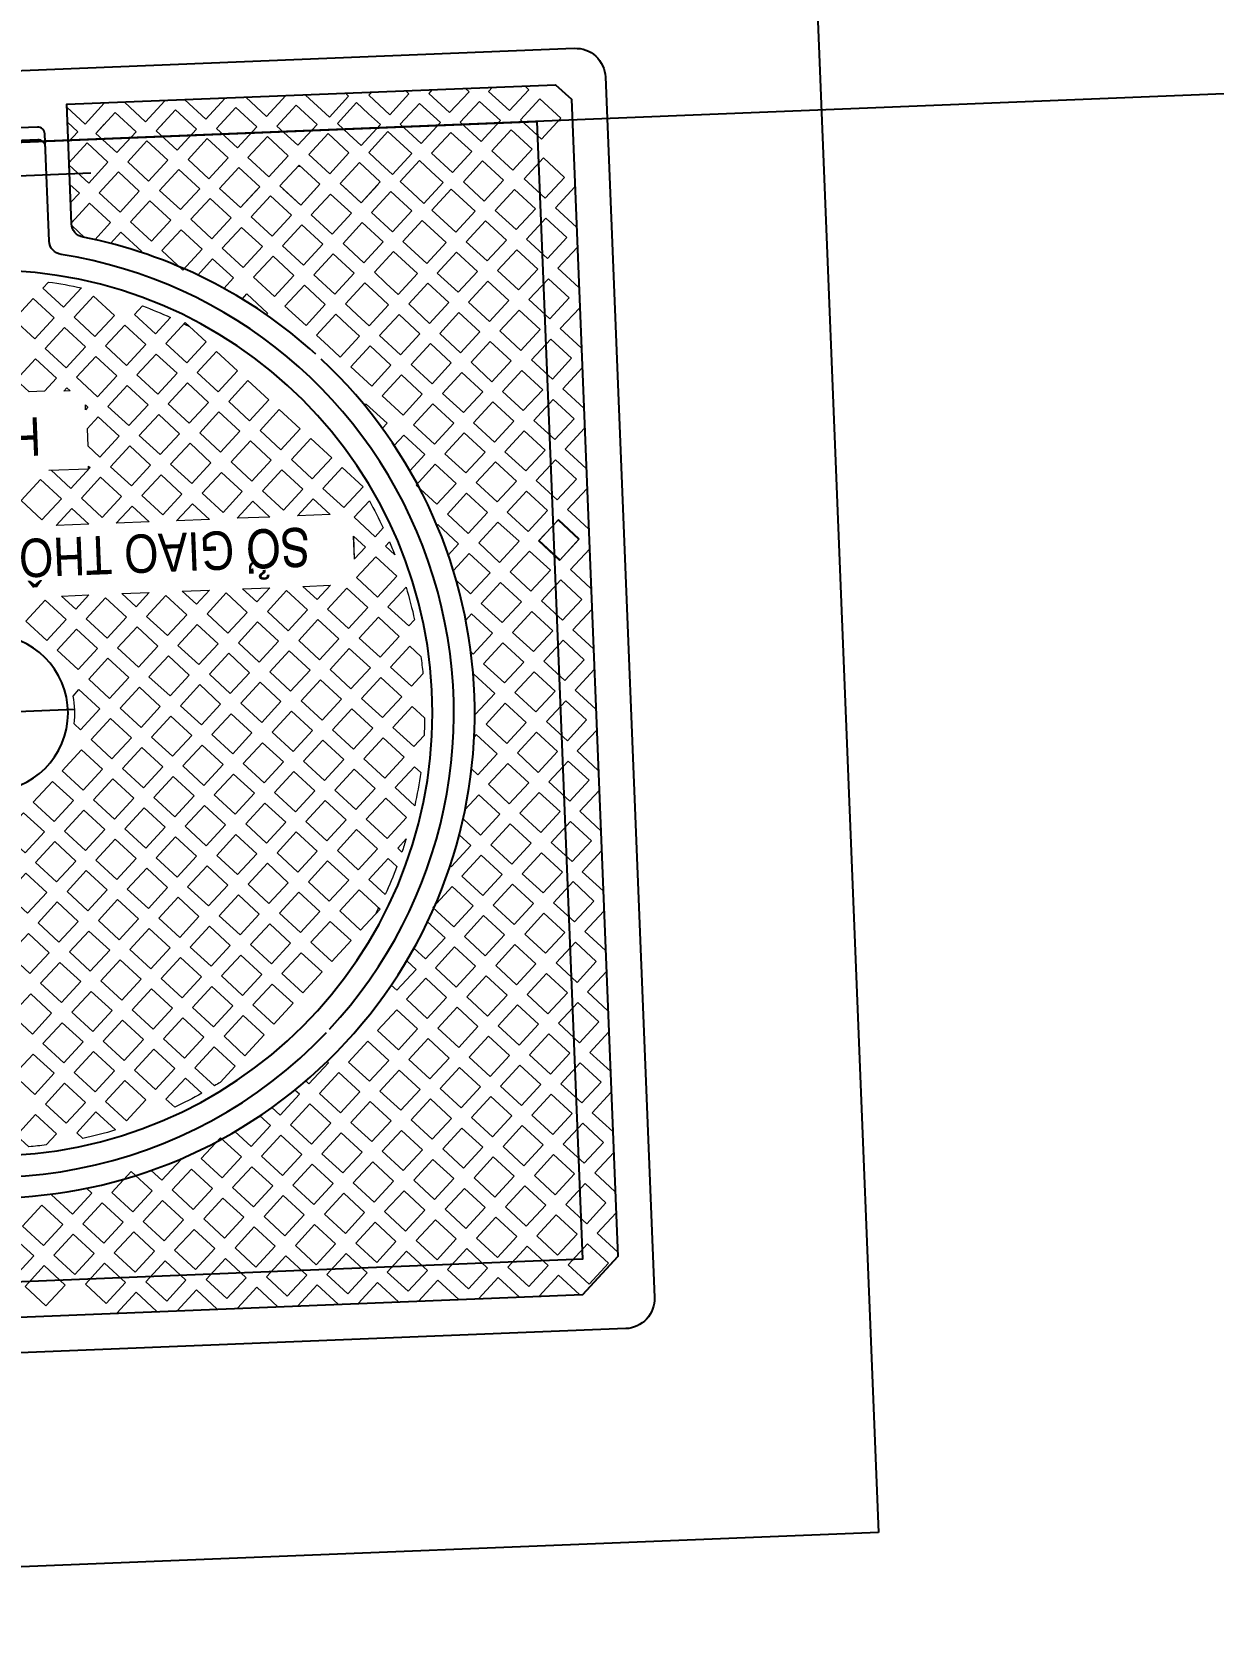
# Model space of a CAD drawing. Header units: millimetres. Extents: x -900937 to 446764, y -52814 to 307651.
# Drawn here: x 21147 to 21976, y 15472 to 16595 of the extents above; entities that cross this region are included whole.
import ezdxf
from ezdxf.enums import TextEntityAlignment as Align

# ---------------------------------------------------------------- set-up
doc = ezdxf.new("R2010")
doc.units = ezdxf.units.MM
doc.header["$LTSCALE"] = 100
doc.header["$MEASUREMENT"] = 0
doc.linetypes.add('DASHED', pattern=[19.05, 12.7, -6.35])
doc.layers.add('0-HATCH', color=8, linetype='Continuous', lineweight=0)
doc.layers.add('5', color=5, linetype='Continuous', lineweight=18)
for name, color, linetype in [('4', 4, 'DASHED'), ('8', 8, 'Continuous'), ('CP2-CWS-DT-PJGN-00024$0$timtuyen', 1, 'Continuous')]:
    doc.layers.add(name, color=color, linetype=linetype)
doc.styles.add('NARR', font='')
doc.styles.get('NARR').set_extended_font_data('.VnArial NarrowH')

# ---------------------------------------------------------------- blocks, each defined once
blk = doc.blocks.new('N')
blk.add_lwpolyline([(-85.81, 90, 0.414214), (-87.91, 87.9), (-87.91, 2.1, 0.414214), (-85.81, 0), (0, 0, 0.414214), (2.1, 2.1), (2.1, 87.9, 0.414214), (0, 90)], format="xyb", close=True)
at = {"flags": 128}
for points in [[(-18.65, 68.91, -0.136992), (-9.77, 52.89, 0.347327), (-8.8, 52.12), (-0.4, 52.12), (-0.4, 86.48), (-1.47, 87.55), (-82.83, 87.55), (-85.41, 84.96), (-85.41, 5.13), (-84.12, 3.84)], [(-67.08, 20.99, -0.994781), (-19, 69.26)], [(-66.06, 67.95, -0.601407), (-10.93, 51.31, 0.358277), (-9.95, 50.5), (-2.41, 50.5, -0.414214), (-1.91, 50), (-1.91, 45), (-1.91, 40, -0.414214), (-2.41, 39.5), (-9.95, 39.5, 0.358277), (-10.93, 38.69, -1.339773), (-66.28, 67.73)], [(-3.31, 50.5, -0.414214), (-2.81, 50), (-2.81, 45), (-2.81, 40, -0.414214), (-3.31, 39.5)]]:
    blk.add_lwpolyline(points, format="xyb", dxfattribs=at)
blk.add_lwpolyline([(-85.41, 84.96), (-82.83, 87.55)], dxfattribs=at)
for radius in [31.1, 5.5]:
    blk.add_circle((-42.91, 45), radius)
at = {"layer": '5'}
for points in [[(-83.27, 84.04), (-84.68, 85.46), (-83.26, 86.87), (-81.85, 85.46)], [(-79.02, 84.04), (-80.44, 85.46), (-79.02, 86.87), (-77.61, 85.46)], [(-74.78, 84.04), (-76.19, 85.46), (-74.78, 86.87), (-73.37, 85.46)], [(-70.54, 84.04), (-71.95, 85.46), (-70.54, 86.87), (-69.12, 85.46)], [(-66.29, 84.04), (-67.71, 85.46), (-66.29, 86.87), (-64.88, 85.46)], [(-62.05, 84.04), (-63.47, 85.46), (-62.05, 86.87), (-60.64, 85.46)], [(-57.81, 84.04), (-59.22, 85.46), (-57.81, 86.87), (-56.39, 85.46)], [(-53.57, 84.04), (-54.98, 85.46), (-53.57, 86.87), (-52.15, 85.46)], [(-49.32, 84.04), (-50.74, 85.46), (-49.32, 86.87), (-47.91, 85.46)], [(-45.08, 84.04), (-46.5, 85.46), (-45.08, 86.87), (-43.67, 85.46)], [(-40.84, 84.04), (-42.25, 85.46), (-40.84, 86.87), (-39.42, 85.46)], [(-40.84, 84.04), (-42.25, 85.46), (-40.84, 86.87), (-39.42, 85.46)], [(-36.6, 84.04), (-38.01, 85.46), (-36.6, 86.87), (-35.18, 85.46)], [(-36.6, 84.04), (-38.01, 85.46), (-36.6, 86.87), (-35.18, 85.46)], [(-36.6, 84.04), (-38.01, 85.46), (-36.6, 86.87), (-35.18, 85.46)], [(-32.38, 84.01), (-33.8, 85.43), (-32.38, 86.84), (-30.97, 85.43)], [(-32.35, 84.04), (-33.77, 85.46), (-32.35, 86.87), (-30.94, 85.46)], [(-28.14, 84.01), (-29.55, 85.43), (-28.14, 86.84), (-26.73, 85.43)], [(-28.14, 84.01), (-29.55, 85.43), (-28.14, 86.84), (-26.73, 85.43)], [(-23.9, 84.01), (-25.31, 85.43), (-23.9, 86.84), (-22.48, 85.43)], [(-23.9, 84.01), (-25.31, 85.43), (-23.9, 86.84), (-22.48, 85.43)], [(-19.65, 84.01), (-21.07, 85.43), (-19.65, 86.84), (-18.24, 85.43)], [(-19.65, 84.01), (-21.07, 85.43), (-19.65, 86.84), (-18.24, 85.43)], [(-15.41, 84.01), (-16.83, 85.43), (-15.41, 86.84), (-14, 85.43)], [(-15.41, 84.01), (-16.83, 85.43), (-15.41, 86.84), (-14, 85.43)], [(-11.17, 84.01), (-12.58, 85.43), (-11.17, 86.84), (-9.75, 85.43)], [(-11.17, 84.01), (-12.58, 85.43), (-11.17, 86.84), (-9.75, 85.43)], [(-6.93, 84.01), (-8.34, 85.43), (-6.93, 86.84), (-5.51, 85.43)], [(-2.77, 83.92), (-4.19, 85.34), (-2.77, 86.75), (-1.36, 85.34)], [(-81.14, 81.92), (-82.56, 83.33), (-81.14, 84.75), (-79.73, 83.33)], [(-76.9, 81.92), (-78.32, 83.33), (-76.9, 84.75), (-75.49, 83.33)], [(-72.66, 81.92), (-74.07, 83.33), (-72.66, 84.75), (-71.24, 83.33)], [(-68.42, 81.92), (-69.83, 83.33), (-68.42, 84.75), (-67, 83.33)], [(-64.17, 81.92), (-65.59, 83.33), (-64.17, 84.75), (-62.76, 83.33)], [(-59.93, 81.92), (-61.34, 83.33), (-59.93, 84.75), (-58.52, 83.33)], [(-55.69, 81.92), (-57.1, 83.33), (-55.69, 84.75), (-54.27, 83.33)], [(-51.44, 81.92), (-52.86, 83.33), (-51.44, 84.75), (-50.03, 83.33)], [(-47.2, 81.92), (-48.62, 83.33), (-47.2, 84.75), (-45.79, 83.33)], [(-42.96, 81.92), (-44.37, 83.33), (-42.96, 84.75), (-41.55, 83.33)], [(-38.72, 81.92), (-40.13, 83.33), (-38.72, 84.75), (-37.3, 83.33)], [(-38.72, 81.92), (-40.13, 83.33), (-38.72, 84.75), (-37.3, 83.33)], [(-38.72, 81.92), (-40.13, 83.33), (-38.72, 84.75), (-37.3, 83.33)], [(-34.47, 81.92), (-35.89, 83.33), (-34.47, 84.75), (-33.06, 83.33)], [(-34.47, 81.92), (-35.89, 83.33), (-34.47, 84.75), (-33.06, 83.33)], [(-30.26, 81.89), (-31.68, 83.3), (-30.26, 84.72), (-28.85, 83.3)], [(-26.02, 81.89), (-27.43, 83.3), (-26.02, 84.72), (-24.6, 83.3)], [(-21.78, 81.89), (-23.19, 83.3), (-21.78, 84.72), (-20.36, 83.3)], [(-17.53, 81.89), (-18.95, 83.3), (-17.53, 84.72), (-16.12, 83.3)], [(-13.29, 81.89), (-14.7, 83.3), (-13.29, 84.72), (-11.88, 83.3)], [(-9.05, 81.89), (-10.46, 83.3), (-9.05, 84.72), (-7.63, 83.3)], [(-4.86, 81.83), (-6.28, 83.25), (-4.86, 84.66), (-3.45, 83.25)], [(-83.27, 79.8), (-84.68, 81.21), (-83.27, 82.63), (-81.85, 81.21)], [(-79.02, 79.8), (-80.44, 81.21), (-79.02, 82.63), (-77.61, 81.21)], [(-74.78, 79.8), (-76.19, 81.21), (-74.78, 82.63), (-73.37, 81.21)], [(-70.54, 79.8), (-71.95, 81.21), (-70.54, 82.63), (-69.12, 81.21)], [(-66.29, 79.8), (-67.71, 81.21), (-66.29, 82.63), (-64.88, 81.21)], [(-62.05, 79.8), (-63.47, 81.21), (-62.05, 82.63), (-60.64, 81.21)], [(-57.81, 79.8), (-59.22, 81.21), (-57.81, 82.63), (-56.39, 81.21)], [(-53.57, 79.8), (-54.98, 81.21), (-53.57, 82.63), (-52.15, 81.21)], [(-49.32, 79.8), (-50.74, 81.21), (-49.32, 82.63), (-47.91, 81.21)], [(-45.08, 79.8), (-46.5, 81.21), (-45.08, 82.63), (-43.67, 81.21)], [(-40.84, 79.8), (-42.25, 81.21), (-40.84, 82.63), (-39.42, 81.21)], [(-36.6, 79.8), (-38.01, 81.21), (-36.6, 82.63), (-35.18, 81.21)], [(-32.35, 79.8), (-33.77, 81.21), (-32.35, 82.63), (-30.94, 81.21)], [(-28.11, 79.8), (-29.52, 81.21), (-28.11, 82.63), (-26.7, 81.21)], [(-23.9, 79.77), (-25.31, 81.18), (-23.9, 82.6), (-22.48, 81.18)], [(-19.65, 79.77), (-21.07, 81.18), (-19.65, 82.6), (-18.24, 81.18)], [(-15.41, 79.77), (-16.83, 81.18), (-15.41, 82.6), (-14, 81.18)], [(-11.17, 79.77), (-12.58, 81.18), (-11.17, 82.6), (-9.75, 81.18)], [(-6.96, 79.74), (-8.37, 81.15), (-6.96, 82.57), (-5.54, 81.15)], [(-2.77, 79.68), (-4.19, 81.1), (-2.77, 82.51), (-1.36, 81.1)], [(-81.14, 77.68), (-82.56, 79.09), (-81.14, 80.51), (-79.73, 79.09)], [(-76.9, 77.68), (-78.32, 79.09), (-76.9, 80.51), (-75.49, 79.09)], [(-72.66, 77.68), (-74.07, 79.09), (-72.66, 80.51), (-71.24, 79.09)], [(-68.42, 77.68), (-69.83, 79.09), (-68.42, 80.51), (-67, 79.09)], [(-64.17, 77.68), (-65.59, 79.09), (-64.17, 80.51), (-62.76, 79.09)], [(-59.93, 77.68), (-61.34, 79.09), (-59.93, 80.51), (-58.52, 79.09)], [(-55.69, 77.68), (-57.1, 79.09), (-55.69, 80.51), (-54.27, 79.09)], [(-30.23, 77.68), (-31.65, 79.09), (-30.23, 80.51), (-28.82, 79.09)], [(-30.23, 77.68), (-31.65, 79.09), (-30.23, 80.51), (-28.82, 79.09)], [(-25.99, 77.68), (-27.4, 79.09), (-25.99, 80.51), (-24.57, 79.09)], [(-21.75, 77.68), (-23.16, 79.09), (-21.75, 80.51), (-20.33, 79.09)], [(-17.53, 77.65), (-18.95, 79.06), (-17.53, 80.48), (-16.12, 79.06)], [(-13.29, 77.65), (-14.7, 79.06), (-13.29, 80.48), (-11.88, 79.06)], [(-4.86, 77.59), (-6.28, 79), (-4.86, 80.42), (-3.45, 79)], [(-83.27, 75.56), (-84.68, 76.97), (-83.27, 78.38), (-81.85, 76.97)], [(-79.02, 75.56), (-80.44, 76.97), (-79.02, 78.38), (-77.61, 76.97)], [(-74.78, 75.56), (-76.19, 76.97), (-74.78, 78.38), (-73.37, 76.97)], [(-70.54, 75.56), (-71.95, 76.97), (-70.54, 78.38), (-69.12, 76.97)], [(-66.29, 75.56), (-67.71, 76.97), (-66.29, 78.38), (-64.88, 76.97)], [(-62.05, 75.56), (-63.47, 76.97), (-62.05, 78.38), (-60.64, 76.97)], [(-57.81, 75.56), (-59.22, 76.97), (-57.81, 78.38), (-56.39, 76.97)], [(-28.11, 75.56), (-29.52, 76.97), (-28.11, 78.38), (-26.7, 76.97)], [(-23.87, 75.56), (-25.28, 76.97), (-23.87, 78.38), (-22.45, 76.97)], [(-19.63, 75.56), (-21.04, 76.97), (-19.63, 78.38), (-18.21, 76.97)], [(-15.38, 75.56), (-16.8, 76.97), (-15.38, 78.38), (-13.97, 76.97)], [(-2.74, 75.47), (-4.16, 76.88), (-2.74, 78.3), (-1.33, 76.88)], [(-81.14, 73.44), (-82.56, 74.85), (-81.14, 76.26), (-79.73, 74.85)], [(-76.9, 73.44), (-78.32, 74.85), (-76.9, 76.26), (-75.49, 74.85)], [(-72.66, 73.44), (-74.07, 74.85), (-72.66, 76.26), (-71.24, 74.85)], [(-68.42, 73.44), (-69.83, 74.85), (-68.42, 76.26), (-67, 74.85)], [(-64.17, 73.44), (-65.59, 74.85), (-64.17, 76.26), (-62.76, 74.85)], [(-21.75, 73.43), (-23.16, 74.85), (-21.75, 76.26), (-20.33, 74.85)], [(-17.5, 73.43), (-18.92, 74.85), (-17.5, 76.26), (-16.09, 74.85)], [(-10.26, 74.62), (-8.85, 73.21), (-7.44, 74.62), (-8.85, 76.04)], [(-83.27, 71.31), (-84.68, 72.73), (-83.27, 74.14), (-81.85, 72.73)], [(-79.02, 71.31), (-80.44, 72.73), (-79.02, 74.14), (-77.61, 72.73)], [(-74.78, 71.31), (-76.19, 72.73), (-74.78, 74.14), (-73.37, 72.73)], [(-70.54, 71.31), (-71.95, 72.73), (-70.54, 74.14), (-69.12, 72.73)], [(-66.29, 71.31), (-67.71, 72.73), (-66.29, 74.14), (-64.88, 72.73)], [(-19.63, 71.31), (-21.04, 72.73), (-19.63, 74.14), (-18.21, 72.73)], [(-52.83, 72.55), (-51.41, 71.13), (-50, 72.55), (-51.41, 73.96)], [(-48.59, 72.55), (-47.17, 71.13), (-45.76, 72.55), (-47.17, 73.96)], [(-44.34, 72.55), (-42.93, 71.13), (-41.51, 72.55), (-42.93, 73.96)], [(-40.1, 72.55), (-38.69, 71.13), (-37.27, 72.55), (-38.69, 73.96)], [(-35.86, 72.55), (-34.44, 71.13), (-33.03, 72.55), (-34.44, 73.96)], [(-12.36, 72.53), (-10.94, 71.12), (-9.53, 72.53), (-10.94, 73.94)], [(-8.14, 72.5), (-6.73, 71.09), (-5.32, 72.5), (-6.73, 73.91)], [(-81.14, 69.19), (-82.56, 70.61), (-81.14, 72.02), (-79.73, 70.61)], [(-76.9, 69.19), (-78.32, 70.61), (-76.9, 72.02), (-75.49, 70.61)], [(-72.66, 69.19), (-74.07, 70.61), (-72.66, 72.02), (-71.24, 70.61)], [(-68.42, 69.19), (-69.83, 70.61), (-68.42, 72.02), (-67, 70.61)], [(-59.19, 70.42), (-57.78, 69.01), (-56.36, 70.42), (-57.78, 71.84)], [(-54.95, 70.42), (-53.54, 69.01), (-52.12, 70.42), (-53.54, 71.84)], [(-50.71, 70.42), (-49.29, 69.01), (-47.88, 70.42), (-49.29, 71.84)], [(-46.46, 70.42), (-45.05, 69.01), (-43.64, 70.42), (-45.05, 71.84)], [(-42.22, 70.42), (-40.81, 69.01), (-39.39, 70.42), (-40.81, 71.84)], [(-37.98, 70.42), (-36.57, 69.01), (-35.15, 70.42), (-36.57, 71.84)], [(-31.53, 71.04), (-32.32, 71.84), (-33.12, 71.04)], [(-29.49, 70.42), (-28.08, 69.01), (-26.67, 70.42), (-28.08, 71.84)], [(-14.48, 70.41), (-13.06, 68.99), (-11.65, 70.41), (-13.06, 71.82)], [(-10.26, 70.38), (-8.85, 68.97), (-7.44, 70.38), (-8.85, 71.79)], [(-6.02, 70.38), (-4.61, 68.97), (-3.19, 70.38), (-4.61, 71.79)], [(-83.27, 67.07), (-84.68, 68.49), (-83.27, 69.9), (-81.85, 68.49)], [(-79.02, 67.07), (-80.44, 68.49), (-79.02, 69.9), (-77.61, 68.49)], [(-74.78, 67.07), (-76.19, 68.49), (-74.78, 69.9), (-73.37, 68.49)], [(-70.54, 67.07), (-71.95, 68.49), (-70.54, 69.9), (-69.12, 68.49)], [(-61.31, 68.3), (-59.9, 66.89), (-58.49, 68.3), (-59.9, 69.72)], [(-57.07, 68.3), (-55.66, 66.89), (-54.24, 68.3), (-55.66, 69.72)], [(-52.83, 68.3), (-51.41, 66.89), (-50, 68.3), (-51.41, 69.72)], [(-48.59, 68.3), (-47.17, 66.89), (-45.76, 68.3), (-47.17, 69.72)], [(-44.34, 68.3), (-42.93, 66.89), (-41.51, 68.3), (-42.93, 69.72)], [(-40.1, 68.3), (-38.69, 66.89), (-37.27, 68.3), (-38.69, 69.72)], [(-27.37, 68.3), (-25.96, 66.89), (-24.54, 68.3), (-25.96, 69.72)], [(-16.6, 68.29), (-15.19, 66.87), (-13.77, 68.29), (-15.19, 69.7)], [(-12.36, 68.29), (-10.94, 66.87), (-9.53, 68.29), (-10.94, 69.7)], [(-8.14, 68.26), (-6.73, 66.84), (-5.32, 68.26), (-6.73, 69.67)], [(-34.9, 67.34), (-34.9, 69.27), (-35.86, 68.3)], [(-29.94, 69.46), (-29.94, 67.15), (-28.79, 68.3)], [(-3.93, 68.23), (-2.52, 66.81), (-1.1, 68.23), (-2.52, 69.64)], [(-81.14, 64.95), (-82.56, 66.36), (-81.14, 67.78), (-79.73, 66.36)], [(-76.9, 64.95), (-78.32, 66.36), (-76.9, 67.78), (-75.49, 66.36)], [(-72.66, 64.95), (-74.07, 66.36), (-72.66, 67.78), (-71.24, 66.36)], [(-63.44, 66.18), (-62.02, 64.77), (-60.61, 66.18), (-62.02, 67.6)], [(-59.19, 66.18), (-57.78, 64.77), (-56.36, 66.18), (-57.78, 67.6)], [(-54.95, 66.18), (-53.54, 64.77), (-52.12, 66.18), (-53.54, 67.6)], [(-50.71, 66.18), (-49.29, 64.77), (-47.88, 66.18), (-49.29, 67.6)], [(-46.46, 66.18), (-45.05, 64.77), (-43.64, 66.18), (-45.05, 67.6)], [(-42.22, 66.18), (-40.81, 64.77), (-39.39, 66.18), (-40.81, 67.6)], [(-37.98, 66.18), (-36.57, 64.77), (-35.15, 66.18), (-36.57, 67.6)], [(-29.49, 66.18), (-28.08, 64.77), (-26.67, 66.18), (-28.08, 67.6)], [(-25.25, 66.18), (-23.84, 64.77), (-22.42, 66.18), (-23.84, 67.6)], [(-14.48, 66.17), (-13.06, 64.75), (-11.65, 66.17), (-13.06, 67.58)], [(-10.24, 66.17), (-8.82, 64.75), (-7.41, 66.17), (-8.82, 67.58)], [(-6.05, 66.11), (-4.64, 64.69), (-3.22, 66.11), (-4.64, 67.52)], [(-83.27, 62.83), (-84.68, 64.24), (-83.27, 65.66), (-81.85, 64.24)], [(-79.02, 62.83), (-80.44, 64.24), (-79.02, 65.66), (-77.61, 64.24)], [(-74.78, 62.83), (-76.19, 64.24), (-74.78, 65.66), (-73.37, 64.24)], [(-65.56, 64.06), (-64.14, 62.65), (-62.73, 64.06), (-64.14, 65.47)], [(-61.31, 64.06), (-59.9, 62.65), (-58.49, 64.06), (-59.9, 65.47)], [(-57.07, 64.06), (-55.66, 62.65), (-54.24, 64.06), (-55.66, 65.47)], [(-52.83, 64.06), (-51.41, 62.65), (-50, 64.06), (-51.41, 65.47)], [(-48.59, 64.06), (-47.17, 62.65), (-45.76, 64.06), (-47.17, 65.47)], [(-44.34, 64.06), (-42.93, 62.65), (-41.51, 64.06), (-42.93, 65.47)], [(-40.1, 64.06), (-38.69, 62.65), (-37.27, 64.06), (-38.69, 65.47)], [(-29.94, 65.22), (-29.94, 62.91), (-28.79, 64.06)], [(-27.37, 64.06), (-25.96, 62.65), (-24.54, 64.06), (-25.96, 65.47)], [(-23.13, 64.06), (-21.72, 62.65), (-20.3, 64.06), (-21.72, 65.47)], [(-12.36, 64.04), (-10.94, 62.63), (-9.53, 64.04), (-10.94, 65.46)], [(-8.14, 64.02), (-6.73, 62.6), (-5.32, 64.02), (-6.73, 65.43)], [(-3.93, 63.99), (-2.52, 62.57), (-1.1, 63.99), (-2.52, 65.4)], [(-34.9, 63.1), (-34.9, 65.02), (-35.86, 64.06)], [(-81.14, 60.71), (-82.56, 62.12), (-81.14, 63.54), (-79.73, 62.12)], [(-76.9, 60.71), (-78.32, 62.12), (-76.9, 63.54), (-75.49, 62.12)], [(-67.68, 61.94), (-66.26, 60.53), (-64.85, 61.94), (-66.26, 63.35)], [(-63.44, 61.94), (-62.02, 60.53), (-60.61, 61.94), (-62.02, 63.35)], [(-59.19, 61.94), (-57.78, 60.53), (-56.36, 61.94), (-57.78, 63.35)], [(-54.95, 61.94), (-53.54, 60.53), (-52.12, 61.94), (-53.54, 63.35)], [(-50.71, 61.94), (-49.29, 60.53), (-47.88, 61.94), (-49.29, 63.35)], [(-46.46, 61.94), (-45.05, 60.53), (-43.64, 61.94), (-45.05, 63.35)], [(-42.22, 61.94), (-40.81, 60.53), (-39.39, 61.94), (-40.81, 63.35)], [(-37.98, 61.94), (-36.57, 60.53), (-35.15, 61.94), (-36.57, 63.35)], [(-29.49, 61.94), (-28.08, 60.53), (-26.67, 61.94), (-28.08, 63.35)], [(-25.25, 61.94), (-23.84, 60.53), (-22.42, 61.94), (-23.84, 63.35)], [(-21.01, 61.94), (-19.59, 60.53), (-18.18, 61.94), (-19.59, 63.35)], [(-10.24, 61.92), (-8.82, 60.51), (-7.41, 61.92), (-8.82, 63.34)], [(-6.02, 61.89), (-4.61, 60.48), (-3.19, 61.89), (-4.61, 63.31)], [(-83.27, 58.59), (-84.68, 60), (-83.27, 61.41), (-81.85, 60)], [(-79.02, 58.59), (-80.44, 60), (-79.02, 61.41), (-77.61, 60)], [(-74.78, 58.59), (-76.19, 60), (-74.78, 61.41), (-73.37, 60)], [(-65.56, 59.82), (-64.14, 58.4), (-62.73, 59.82), (-64.14, 61.23)], [(-61.31, 59.82), (-59.9, 58.4), (-58.49, 59.82), (-59.9, 61.23)], [(-57.07, 59.82), (-55.66, 58.4), (-54.24, 59.82), (-55.66, 61.23)], [(-52.83, 59.82), (-51.41, 58.4), (-50, 59.82), (-51.41, 61.23)], [(-48.59, 59.82), (-47.17, 58.4), (-45.76, 59.82), (-47.17, 61.23)], [(-44.34, 59.82), (-42.93, 58.4), (-41.51, 59.82), (-42.93, 61.23)], [(-40.1, 59.82), (-38.69, 58.4), (-37.27, 59.82), (-38.69, 61.23)], [(-34.9, 58.85), (-34.9, 60.78), (-35.86, 59.82)], [(-29.94, 60.97), (-29.94, 58.66), (-28.79, 59.82)], [(-27.37, 59.82), (-25.96, 58.4), (-24.54, 59.82), (-25.96, 61.23)], [(-23.13, 59.82), (-21.72, 58.4), (-20.3, 59.82), (-21.72, 61.23)], [(-18.89, 59.82), (-17.47, 58.4), (-16.06, 59.82), (-17.47, 61.23)], [(-12.36, 59.8), (-10.94, 58.39), (-9.53, 59.8), (-10.94, 61.22)], [(-8.11, 59.8), (-6.7, 58.39), (-5.29, 59.8), (-6.7, 61.22)], [(-3.93, 59.74), (-2.52, 58.33), (-1.1, 59.74), (-2.52, 61.16)], [(-81.14, 56.46), (-82.56, 57.88), (-81.14, 59.29), (-79.73, 57.88)], [(-76.9, 56.46), (-78.32, 57.88), (-76.9, 59.29), (-75.49, 57.88)], [(-67.68, 57.7), (-66.26, 56.28), (-64.85, 57.7), (-66.26, 59.11)], [(-63.44, 57.7), (-62.02, 56.28), (-60.61, 57.7), (-62.02, 59.11)], [(-59.19, 57.7), (-57.78, 56.28), (-56.36, 57.7), (-57.78, 59.11)], [(-54.95, 57.7), (-53.54, 56.28), (-52.12, 57.7), (-53.54, 59.11)], [(-50.71, 57.7), (-49.29, 56.28), (-47.88, 57.7), (-49.29, 59.11)], [(-46.46, 57.7), (-45.05, 56.28), (-43.64, 57.7), (-45.05, 59.11)], [(-42.22, 57.7), (-40.81, 56.28), (-39.39, 57.7), (-40.81, 59.11)], [(-37.98, 57.7), (-36.57, 56.28), (-35.15, 57.7), (-36.57, 59.11)], [(-29.49, 57.7), (-28.08, 56.28), (-26.67, 57.7), (-28.08, 59.11)], [(-25.25, 57.7), (-23.84, 56.28), (-22.42, 57.7), (-23.84, 59.11)], [(-21.01, 57.7), (-19.59, 56.28), (-18.18, 57.7), (-19.59, 59.11)], [(-10.24, 57.68), (-8.82, 56.27), (-7.41, 57.68), (-8.82, 59.09)], [(-10.24, 57.68), (-8.82, 56.27), (-7.41, 57.68), (-8.82, 59.09)], [(-6.02, 57.65), (-4.61, 56.24), (-3.19, 57.65), (-4.61, 59.07)], [(-83.27, 54.34), (-84.68, 55.76), (-83.27, 57.17), (-81.85, 55.76)], [(-79.02, 54.34), (-80.44, 55.76), (-79.02, 57.17), (-77.61, 55.76)], [(-69.8, 55.58), (-68.38, 54.16), (-66.97, 55.58), (-68.38, 56.99)], [(-65.56, 55.58), (-64.14, 54.16), (-62.73, 55.58), (-64.14, 56.99)], [(-61.31, 55.58), (-59.9, 54.16), (-58.49, 55.58), (-59.9, 56.99)], [(-57.07, 55.58), (-55.66, 54.16), (-54.24, 55.58), (-55.66, 56.99)], [(-52.83, 55.58), (-51.41, 54.16), (-50, 55.58), (-51.41, 56.99)], [(-48.59, 55.58), (-47.17, 54.16), (-45.76, 55.58), (-47.17, 56.99)], [(-44.34, 55.58), (-42.93, 54.16), (-41.51, 55.58), (-42.93, 56.99)], [(-40.1, 55.58), (-38.69, 54.16), (-37.27, 55.58), (-38.69, 56.99)], [(-34.9, 54.61), (-34.9, 56.54), (-35.86, 55.58)], [(-29.94, 56.73), (-29.94, 54.42), (-28.79, 55.58)], [(-27.37, 55.58), (-25.96, 54.16), (-24.54, 55.58), (-25.96, 56.99)], [(-23.13, 55.58), (-21.72, 54.16), (-20.3, 55.58), (-21.72, 56.99)], [(-18.89, 55.58), (-17.47, 54.16), (-16.06, 55.58), (-17.47, 56.99)], [(-8.11, 55.56), (-6.7, 54.15), (-5.29, 55.56), (-6.7, 56.97)], [(-3.93, 55.5), (-2.52, 54.09), (-1.1, 55.5), (-2.52, 56.91)], [(-81.14, 52.22), (-82.56, 53.64), (-81.14, 55.05), (-79.73, 53.64)], [(-76.9, 52.22), (-78.32, 53.64), (-76.9, 55.05), (-75.49, 53.64)], [(-71.92, 53.45), (-70.51, 52.04), (-69.09, 53.45), (-70.51, 54.87)], [(-67.68, 53.45), (-66.26, 52.04), (-64.85, 53.45), (-66.26, 54.87)], [(-63.44, 53.45), (-62.02, 52.04), (-60.61, 53.45), (-62.02, 54.87)], [(-59.19, 53.45), (-57.78, 52.04), (-56.36, 53.45), (-57.78, 54.87)], [(-54.95, 53.45), (-53.54, 52.04), (-52.12, 53.45), (-53.54, 54.87)], [(-50.71, 53.45), (-49.29, 52.04), (-47.88, 53.45), (-49.29, 54.87)], [(-46.46, 53.45), (-45.05, 52.04), (-43.64, 53.45), (-45.05, 54.87)], [(-42.22, 53.45), (-40.81, 52.04), (-39.39, 53.45), (-40.81, 54.87)], [(-37.98, 53.45), (-36.57, 52.04), (-35.15, 53.45), (-36.57, 54.87)], [(-29.49, 53.45), (-28.08, 52.04), (-26.67, 53.45), (-28.08, 54.87)], [(-24.43, 52.63), (-25.25, 53.45), (-23.84, 54.87), (-22.42, 53.45), (-23.24, 52.63)], [(-21.01, 53.45), (-19.59, 52.04), (-18.18, 53.45), (-19.59, 54.87)], [(-16.77, 53.45), (-15.35, 52.04), (-13.94, 53.45), (-15.35, 54.87)], [(-83.27, 50.1), (-84.68, 51.51), (-83.27, 52.93), (-81.85, 51.51)], [(-79.02, 50.1), (-80.44, 51.51), (-79.02, 52.93), (-77.61, 51.51)], [(-69.8, 51.33), (-68.38, 49.92), (-66.97, 51.33), (-68.38, 52.75)], [(-65.56, 51.33), (-64.14, 49.92), (-62.73, 51.33), (-64.14, 52.75)], [(-61.31, 51.33), (-59.9, 49.92), (-58.49, 51.33), (-59.9, 52.75)], [(-57.07, 51.33), (-55.66, 49.92), (-54.24, 51.33), (-55.66, 52.75)], [(-52.83, 51.33), (-51.41, 49.92), (-50, 51.33), (-51.41, 52.75)], [(-48.59, 51.33), (-47.17, 49.92), (-45.76, 51.33), (-47.17, 52.75)], [(-40.1, 51.33), (-38.69, 49.92), (-37.27, 51.33), (-38.69, 52.75)], [(-34.9, 50.37), (-34.9, 52.3), (-35.86, 51.33)], [(-29.94, 52.49), (-29.94, 50.18), (-28.79, 51.33)], [(-21.55, 52.58), (-21.72, 52.75), (-21.89, 52.58)], [(-18.89, 51.33), (-17.47, 49.92), (-16.06, 51.33), (-17.47, 52.75)], [(-81.14, 47.98), (-82.56, 49.39), (-81.14, 50.81), (-79.73, 49.39)], [(-71.92, 49.21), (-70.51, 47.8), (-69.09, 49.21), (-70.51, 50.63)], [(-67.68, 49.21), (-66.26, 47.8), (-64.85, 49.21), (-66.26, 50.63)], [(-63.44, 49.21), (-62.02, 47.8), (-60.61, 49.21), (-62.02, 50.63)], [(-59.19, 49.21), (-57.78, 47.8), (-56.36, 49.21), (-57.78, 50.63)], [(-54.95, 49.21), (-53.54, 47.8), (-52.12, 49.21), (-53.54, 50.63)], [(-50.71, 49.21), (-49.29, 47.8), (-47.88, 49.21), (-49.29, 50.63)], [(-37.98, 49.21), (-36.57, 47.8), (-35.15, 49.21), (-36.57, 50.63)], [(-29.49, 49.21), (-28.08, 47.8), (-26.67, 49.21), (-28.08, 50.63)], [(-20.53, 51.1), (-20.3, 51.33), (-20.53, 51.56)], [(-20.47, 49.75), (-20.47, 48.68), (-19.59, 47.8), (-18.18, 49.21), (-19.59, 50.63)], [(-16.77, 49.21), (-15.35, 47.8), (-13.94, 49.21), (-15.35, 50.63)], [(-83.27, 45.86), (-84.68, 47.27), (-83.27, 48.69), (-81.85, 47.27)], [(-79.02, 45.86), (-80.44, 47.27), (-79.02, 48.69), (-77.61, 47.27)], [(-69.8, 47.09), (-68.38, 45.68), (-66.97, 47.09), (-68.38, 48.5)], [(-65.56, 47.09), (-64.14, 45.68), (-62.73, 47.09), (-64.14, 48.5)], [(-61.31, 47.09), (-59.9, 45.68), (-58.49, 47.09), (-59.9, 48.5)], [(-57.07, 47.09), (-55.66, 45.68), (-54.24, 47.09), (-55.66, 48.5)], [(-52.83, 47.09), (-51.41, 45.68), (-50, 47.09), (-51.41, 48.5)], [(-81.14, 43.74), (-82.56, 45.15), (-81.14, 46.57), (-79.73, 45.15)]]:
    blk.add_lwpolyline(points, close=True, dxfattribs=at)
for points in [[(-79.76, 87.55), (-81.14, 86.16), (-82.53, 87.55)], [(-75.52, 87.55), (-76.9, 86.16), (-78.29, 87.55)], [(-71.27, 87.55), (-72.66, 86.16), (-74.04, 87.55)], [(-67.03, 87.55), (-68.42, 86.16), (-69.8, 87.55)], [(-62.79, 87.55), (-64.17, 86.16), (-65.56, 87.55)], [(-58.55, 87.55), (-59.93, 86.16), (-61.32, 87.55)], [(-54.3, 87.55), (-55.72, 86.13), (-57.13, 87.55)], [(-50.06, 87.55), (-51.47, 86.13), (-52.89, 87.55)], [(-45.82, 87.55), (-47.23, 86.13), (-48.65, 87.55)], [(-41.57, 87.55), (-42.96, 86.16), (-44.34, 87.55)], [(-37.33, 87.55), (-38.72, 86.16), (-40.1, 87.55)], [(-33.09, 87.55), (-34.47, 86.16), (-35.86, 87.55)], [(-28.85, 87.55), (-30.26, 86.13), (-31.68, 87.55)], [(-24.6, 87.55), (-26.02, 86.13), (-27.43, 87.55)], [(-20.36, 87.55), (-21.78, 86.13), (-23.19, 87.55)], [(-16.12, 87.55), (-17.53, 86.13), (-18.95, 87.55)], [(-11.88, 87.55), (-13.29, 86.13), (-14.7, 87.55)], [(-7.63, 87.55), (-9.05, 86.13), (-10.46, 87.55)], [(-6.91, 84.03), (-6.93, 84.01), (-8.34, 85.43), (-6.93, 86.84)], [(-85.41, 84.72), (-85.39, 84.75), (-83.97, 83.33), (-85.39, 81.92), (-85.41, 81.95)], [(-0.4, 82.05), (-0.68, 81.77), (-2.09, 83.19), (-0.68, 84.6), (-0.4, 84.32)], [(-85.41, 80.48), (-85.39, 80.51), (-83.97, 79.09), (-85.39, 77.68), (-85.41, 77.7)], [(-51.68, 77.92), (-52.86, 79.09), (-51.44, 80.51), (-50.03, 79.09), (-51.04, 78.08)], [(-48.18, 78.66), (-48.62, 79.09), (-47.2, 80.51), (-45.79, 79.09), (-45.95, 78.93)], [(-44.32, 79.04), (-44.37, 79.09), (-42.96, 80.51), (-41.55, 79.09), (-41.6, 79.04)], [(-39.98, 78.94), (-40.13, 79.09), (-38.72, 80.51), (-37.3, 79.09), (-37.73, 78.67)], [(-34.91, 78.11), (-35.89, 79.09), (-34.47, 80.51), (-33.06, 79.09), (-34.21, 77.94)], [(-8.24, 79.67), (-9.05, 80.48), (-10.46, 79.06), (-9.66, 78.26), (-8.85, 77.45), (-7.44, 78.86), (-8.24, 79.67)], [(-0.4, 77.81), (-0.65, 77.56), (-2.06, 78.97), (-0.65, 80.39), (-0.4, 80.14)], [(-54.9, 76.89), (-54.98, 76.97), (-53.57, 78.38), (-52.79, 77.6)], [(-33.11, 77.63), (-32.35, 78.38), (-30.94, 76.97), (-31, 76.91)], [(-10.36, 77.55), (-11.17, 78.35), (-12.58, 76.94), (-11.78, 76.14), (-10.97, 75.33), (-9.56, 76.74), (-10.36, 77.55)], [(-6.15, 77.52), (-5.34, 76.71), (-6.76, 75.3), (-7.56, 76.11), (-8.37, 76.91), (-6.96, 78.33), (-6.15, 77.52)], [(-85.41, 76.24), (-85.39, 76.26), (-83.97, 74.85), (-85.39, 73.44), (-85.41, 73.46)], [(-60.61, 74.11), (-61.4, 74.9), (-59.98, 76.32), (-58.8, 75.13)], [(-27.09, 75.17), (-25.99, 76.26), (-24.57, 74.85), (-25.28, 74.15)], [(-12.45, 75.46), (-13.26, 76.26), (-14.68, 74.85), (-13.87, 74.04), (-13.06, 73.24), (-11.65, 74.65), (-12.46, 75.46)], [(-4.03, 75.4), (-4.83, 76.2), (-6.25, 74.79), (-5.44, 73.98), (-4.64, 73.18), (-3.22, 74.59), (-4.03, 75.4)], [(-0.4, 73.57), (-0.62, 73.35), (-2.04, 74.76), (-0.62, 76.17), (-0.4, 75.95)], [(-63.15, 72.41), (-63.52, 72.78), (-62.11, 74.2), (-61.47, 73.57)], [(-14.58, 73.34), (-15.38, 74.14), (-16.8, 72.73), (-15.99, 71.92), (-15.19, 71.12), (-13.77, 72.53), (-14.58, 73.34)], [(-24.03, 73.36), (-23.69, 73.7), (-22.28, 72.28), (-22.38, 72.18)], [(-6.93, 73.72), (-8.14, 72.5), (-6.93, 71.28)], [(-1.91, 73.28), (-1.1, 72.47), (-2.52, 71.06), (-3.32, 71.86), (-4.13, 72.67), (-2.71, 74.08), (-1.91, 73.28)], [(-85.41, 71.99), (-85.39, 72.02), (-83.97, 70.61), (-85.39, 69.19), (-85.41, 69.22)], [(-16.7, 71.21), (-17.5, 72.02), (-18.92, 70.61), (-18.11, 69.8), (-17.31, 68.99), (-15.89, 70.41), (-16.7, 71.21)], [(-0.4, 68.93), (-0.42, 68.91), (-1.23, 69.71), (-2.04, 70.52), (-0.62, 71.93), (-0.4, 71.71)], [(-31.51, 71.02), (-33.14, 71.02)], [(-6.93, 69.47), (-8.14, 68.26), (-6.93, 67.04)], [(-85.41, 67.75), (-85.39, 67.78), (-83.97, 66.36), (-85.39, 64.95), (-85.41, 64.98)], [(-69.62, 66.15), (-69.83, 66.36), (-68.42, 67.78), (-68.33, 67.69)], [(-0.4, 67.52), (-1.81, 66.11), (-0.4, 64.7)], [(-71.4, 63.69), (-71.95, 64.24), (-70.54, 65.66), (-70.23, 65.35)], [(-14.56, 63.88), (-14.22, 64.22), (-15.63, 65.63), (-15.73, 65.53)], [(-6.93, 65.23), (-8.14, 64.02), (-6.93, 62.8)], [(-85.41, 63.51), (-85.39, 63.54), (-83.97, 62.12), (-85.39, 60.71), (-85.41, 60.73)], [(-72.98, 61.02), (-74.07, 62.12), (-72.66, 63.54), (-71.95, 62.82)], [(-12.75, 60.83), (-11.65, 61.92), (-13.06, 63.34), (-13.77, 62.63)], [(-0.4, 63.23), (-0.42, 63.25), (-1.84, 61.84), (-0.42, 60.42), (-0.4, 60.45)], [(-6.7, 61.22), (-8.11, 59.8), (-6.7, 58.39)], [(-1.91, 60.55), (-2.52, 61.16), (-3.93, 59.74), (-2.52, 58.33), (-1.91, 58.93)], [(-85.41, 59.27), (-85.39, 59.29), (-83.97, 57.88), (-85.39, 56.46), (-85.41, 56.49)], [(-0.4, 58.98), (-0.42, 59.01), (-1.84, 57.59), (-0.42, 56.18), (-0.4, 56.2)], [(-75.47, 55.03), (-76.19, 55.76), (-74.78, 57.17), (-74.74, 57.14)], [(-10.29, 54.8), (-9.53, 55.56), (-10.94, 56.97), (-11, 56.92)], [(-1.91, 56.31), (-2.52, 56.91), (-3.93, 55.5), (-2.52, 54.09), (-1.91, 54.69)], [(-85.41, 55.02), (-85.39, 55.05), (-83.97, 53.64), (-85.39, 52.22), (-85.41, 52.25)], [(-8.73, 52.12), (-7.41, 53.44), (-8.82, 54.85), (-9.98, 53.7)], [(-4.48, 52.12), (-3.16, 53.44), (-4.58, 54.85), (-5.99, 53.44), (-4.67, 52.12)], [(-0.4, 54.74), (-0.42, 54.76), (-1.84, 53.35), (-0.61, 52.12)], [(-9.8, 53), (-8.92, 52.13)], [(-1.66, 52.12), (-2.36, 52.83), (-3.07, 52.12)], [(-26.04, 49.83), (-26.04, 52.63), (-25.85, 52.63), (-25.96, 52.75), (-27.37, 51.33), (-26.04, 50)], [(-6.03, 52.12), (-6.67, 52.76), (-7.31, 52.12)], [(-76.84, 48.04), (-76.9, 47.98), (-78.32, 49.39), (-76.9, 50.81), (-76.54, 50.45)]]:
    blk.add_lwpolyline(points, dxfattribs=at)
for points in [[(-45.71, 75.42), (-46.46, 74.67), (-45.05, 73.25), (-43.64, 74.67), (-44.48, 75.51, 0.010063), (-45.71, 75.42)], [(-41.38, 75.51), (-42.22, 74.67), (-40.81, 73.25), (-39.39, 74.67), (-40.15, 75.42, 0.010063), (-41.38, 75.51)], [(-48.29, 75.08, 0.019432), (-50.61, 74.57), (-49.29, 73.25), (-47.88, 74.67), (-48.29, 75.08)], [(-37.57, 75.08), (-37.98, 74.67), (-36.57, 73.25), (-35.25, 74.57, 0.019432), (-37.57, 75.08)], [(-56.77, 72.24), (-55.66, 71.13), (-54.24, 72.55), (-54.83, 73.14, 0.017415), (-56.77, 72.24)], [(-53.83, 73.54), (-53.54, 73.25), (-52.91, 73.87, 0.00793), (-53.83, 73.54)], [(-32.94, 73.87), (-32.32, 73.25), (-32.03, 73.54, 0.00793), (-32.94, 73.87)], [(-29.09, 72.24, 0.017415), (-31.02, 73.14), (-31.62, 72.55), (-30.2, 71.13), (-29.09, 72.24)], [(-69.71, 59.73), (-68.38, 58.4), (-66.97, 59.82), (-68.38, 61.23), (-69.49, 60.13, 0.003721), (-69.71, 59.73)], [(-71.1, 56.87), (-70.51, 56.28), (-69.09, 57.7), (-70.2, 58.81, 0.017415), (-71.1, 56.87)], [(-14.76, 56.87, 0.017415), (-15.66, 58.81), (-16.77, 57.7), (-15.35, 56.28), (-14.76, 56.87)], [(-72.53, 52.65, 0.019432), (-73.04, 50.33), (-72.63, 49.92), (-71.21, 51.33), (-72.53, 52.65)], [(-43.91, 50.9, -0.082135), (-41.95, 50.9), (-41.51, 51.33), (-42.93, 52.75), (-44.34, 51.33), (-43.91, 50.9)], [(-13.33, 52.65), (-14.64, 51.33), (-13.23, 49.92), (-12.82, 50.33, 0.019432), (-13.33, 52.65)], [(-73.38, 47.75, 0.010063), (-73.47, 46.52), (-72.63, 45.68), (-71.21, 47.09), (-72.63, 48.5), (-73.38, 47.75)]]:
    blk.add_lwpolyline(points, format="xyb", dxfattribs=at)
at = {"layer": '5', "flags": 128}
for points in [[(-58.09, 71.53, -0.003721), (-57.69, 71.75)], [(-16.37, 60.13, -0.003721), (-16.15, 59.73)]]:
    blk.add_lwpolyline(points, format="xyb", dxfattribs=at)
blk.add_lwpolyline([(-5.4, 68.17), (-5.4, 68.34)], dxfattribs=at)
at = {"layer": '8', "ltscale": 3, "flags": 128}
for points in [[(-5.31, 53.61), (-5.31, 36.58)], [(-42.91, 50.94), (-42.91, 38.99)]]:
    blk.add_lwpolyline(points, dxfattribs=at)
at = {"style": 'NARR', "text_generation_flag": 2}
for s, p in [('së giao th«ng c«ng chÝnh', (-30.79, 45)), ('h.c.m', (-22.28, 45))]:
    blk.add_text(s, height=2.7, rotation=90.0334, dxfattribs=at).set_placement(p, align=Align.CENTER)
blk = doc.blocks.new('dfjghjk')
at = {"layer": '4', "ltscale": 1.5}
blk.add_lwpolyline([(-81.2889, 258.8003), (-81.2419, 257.6012), (-82.441, 257.5543), (-82.488, 258.7533)], close=True, dxfattribs=at)
at = {"layer": '8', "ltscale": 1.5}
blk.add_line((-80.8813, 258.6161), (-82.2803, 258.5613), dxfattribs=at)
blk.add_lwpolyline([(-81.4809, 258.5926), (-81.4496, 257.7933), (-82.249, 257.7619), (-82.2803, 258.5613)], close=True, dxfattribs=at)
at = {"layer": '8', "ltscale": 3, "xscale": -0.01000000000931322, "yscale": 0.01000000000931322, "zscale": 0.009999999999999998, "rotation": 272.2434962264806}
blk.add_blockref('N', (-82.3321, 258.5886), dxfattribs=at)

msp = doc.modelspace()

# ---------------------------------------------------------------- hatches: boundary and pattern name
at = {"layer": '0-HATCH'}
h = msp.add_hatch(dxfattribs=at)
h.set_pattern_fill('ANGLE', color=256, scale=100, angle=-14.6984)
h.set_pattern_definition([(44.9883, (-68837.4, -83715.86), (-493.8133, 494.0148), [508, -190.5]), (134.9883, (-68837.4, -83715.86), (-494.0148, -493.8133), [508, -190.5])])
h.paths.add_polyline_path([(135495.9, 32000.9, -0.026195), (145868.7, 33430.8), (164800.9, 35036.4), (164378.4, 40018.6), (139833, 37936.9, -0.024954), (33664.9, 22491.6, -0.02489), (-73239.9, 17699.3), (-75274.1, 17035.2, 0.850603), (-74818.6, 14109.3), (-69323.2, 14072.7), (-26133.7, 14074.5), (34137, 17513.9, 0.023703)])

# ---------------------------------------------------------------- linework, layer by layer
at = {"layer": 'CP2-CWS-DT-PJGN-00024$0$timtuyen'}
msp.add_arc((-67892.2, 1093191.3, 0), 1145005.3, 223.3188578, 281.9329331, dxfattribs=at)

# ---------------------------------------------------------------- block references
at = {"xscale": 999.9999999999999, "yscale": 999.9999999999999, "zscale": 999.9999999999999, "rotation": 0.05812557092628745}
msp.add_blockref('dfjghjk', (103244.6, -241977.5, 0), dxfattribs=at)

doc.saveas('drawing.dxf')
